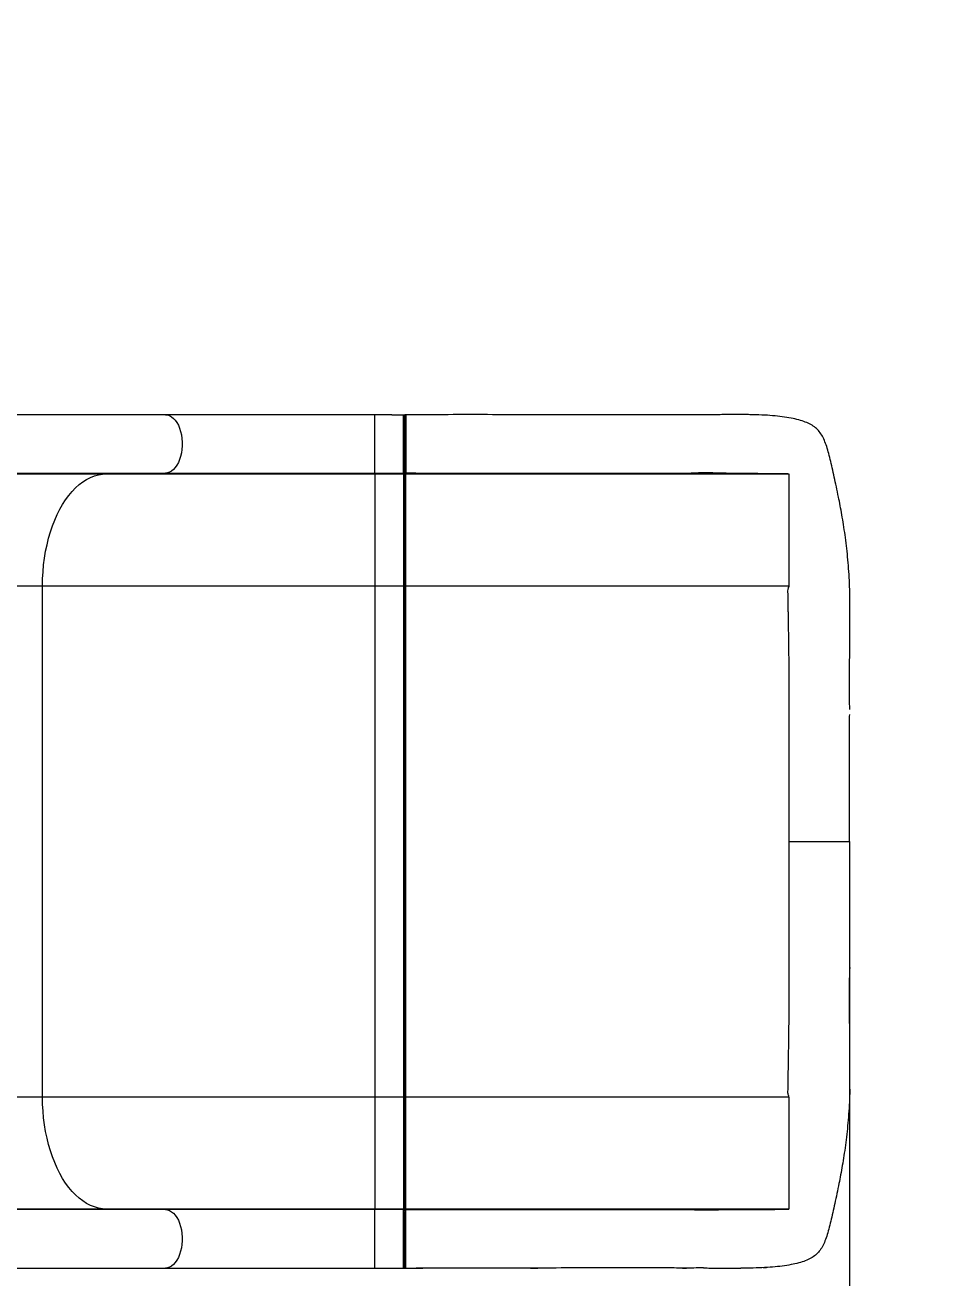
# Model space of a CAD drawing. Header units: millimetres. Extents: x -6280 to 5617, y -5845 to 6834.
# Drawn here: x 1844 to 2586, y 1416 to 2445 of the extents above; entities that cross this region are included whole.
import ezdxf

# ---------------------------------------------------------------- set-up
doc = ezdxf.new("R2010")
doc.units = ezdxf.units.MM
for name, color, linetype in [('DIKOM_ОБЪЕКТ', 7, 'Continuous'), ('DIKOM_РАЗМЕР_ЗОНА', 7, 'Continuous'), ('DIKOM_РАЗМЕР_ОБЪЕКТА', 7, 'Continuous')]:
    doc.layers.add(name, color=color, linetype=linetype)
doc.styles.add('style1', font='arial.ttf', dxfattribs={"width": 0.8})
doc.dimstyles.new('1-50', dxfattribs={"dimtxt": 300, "dimasz": 200, "dimexe": 100, "dimexo": 0, "dimgap": 100, "dimtad": 1, "dimtxsty": 'style1', "dimcen": 200, "dimclrd": 7, "dimclre": 7, "dimclrt": 7, "dimadec": 1, "dimazin": 2, "dimtfac": 1, "dimtmove": 0, "dimatfit": 2, "dimfxl": 0, "dimlwd": 25, "dimlwe": 18, "dimarcsym": 0})

# ---------------------------------------------------------------- blocks, each defined once
blk = doc.blocks.new('*D9')
at = {"layer": 'Defpoints', "color": 0, "transparency": 16777216}
for p in [(2521.2, 1712.8), (-4779.9, 1437.8), (2521.2, -5186.4)]:
    blk.add_point(p, dxfattribs=at)
at = {"layer": 'DIKOM_РАЗМЕР_ОБЪЕКТА', "color": 7, "lineweight": 18, "transparency": 16777216}
for p, q in [((2521.2, 1712.8), (2521.2, -5286.4)), ((-4779.9, 1437.8), (-4779.9, -5286.4))]:
    blk.add_line(p, q, dxfattribs=at)
at = {"layer": 'DIKOM_РАЗМЕР_ОБЪЕКТА', "color": 7, "lineweight": 25, "transparency": 16777216}
blk.add_line((-4579.9, -5186.4), (2321.2, -5186.4), dxfattribs=at)
at = {"layer": 'DIKOM_РАЗМЕР_ОБЪЕКТА', "color": 7, "transparency": 16777216}
for points in [[(-4579.9, -5153.1), (-4579.9, -5219.8), (-4779.9, -5186.4)], [(2321.2, -5153.1), (2321.2, -5219.8), (2521.2, -5186.4)]]:
    blk.add_solid(points, dxfattribs=at)
at = {"layer": 'DIKOM_РАЗМЕР_ОБЪЕКТА', "color": 7, "transparency": 16777216, "insert": (-601.8, -4933.2), "char_height": 300, "attachment_point": 5, "style": 'style1'}
blk.add_mtext('7300', dxfattribs=at)
blk = doc.blocks.new('*D10')
at = {"layer": 'Defpoints', "color": 0, "transparency": 16777216}
for p in [(-1402.6, 4834.7), (550.5, -2547.6), (4227.1, -2547.6)]:
    blk.add_point(p, dxfattribs=at)
at = {"layer": 'DIKOM_РАЗМЕР_ОБЪЕКТА', "color": 7, "lineweight": 18, "transparency": 16777216}
for p, q in [((-1402.6, 4834.7), (4327.1, 4834.7)), ((550.5, -2547.6), (4327.1, -2547.6))]:
    blk.add_line(p, q, dxfattribs=at)
at = {"layer": 'DIKOM_РАЗМЕР_ОБЪЕКТА', "color": 7, "lineweight": 25, "transparency": 16777216}
blk.add_line((4227.1, 4634.7), (4227.1, -2347.6), dxfattribs=at)
at = {"layer": 'DIKOM_РАЗМЕР_ОБЪЕКТА', "color": 7, "transparency": 16777216}
for points in [[(4193.8, 4634.7), (4260.5, 4634.7), (4227.1, 4834.7)], [(4193.8, -2347.6), (4260.5, -2347.6), (4227.1, -2547.6)]]:
    blk.add_solid(points, dxfattribs=at)
at = {"layer": 'DIKOM_РАЗМЕР_ОБЪЕКТА', "color": 7, "transparency": 16777216, "insert": (3974, 1876.9), "char_height": 300, "attachment_point": 5, "rotation": 90, "style": 'style1'}
blk.add_mtext('7400', dxfattribs=at)
blk = doc.blocks.new('*D11')
at = {"layer": 'Defpoints', "color": 0, "transparency": 16777216}
for p in [(-6279.9, 1522.5), (4521.2, 1522.5), (4521.2, -5744.5)]:
    blk.add_point(p, dxfattribs=at)
at = {"layer": 'DIKOM_РАЗМЕР_ЗОНА', "color": 7, "lineweight": 18, "transparency": 16777216}
for p, q in [((-6279.9, 1522.5), (-6279.9, -5844.5)), ((4521.2, 1522.5), (4521.2, -5844.5))]:
    blk.add_line(p, q, dxfattribs=at)
at = {"layer": 'DIKOM_РАЗМЕР_ЗОНА', "color": 7, "lineweight": 25, "transparency": 16777216}
blk.add_line((-6079.9, -5744.5), (4321.2, -5744.5), dxfattribs=at)
at = {"layer": 'DIKOM_РАЗМЕР_ЗОНА', "color": 7, "transparency": 16777216}
for points in [[(-6079.9, -5711.2), (-6079.9, -5777.9), (-6279.9, -5744.5)], [(4321.2, -5711.2), (4321.2, -5777.9), (4521.2, -5744.5)]]:
    blk.add_solid(points, dxfattribs=at)
at = {"layer": 'DIKOM_РАЗМЕР_ЗОНА', "color": 7, "transparency": 16777216, "insert": (-569.1, -5491.3), "char_height": 300, "attachment_point": 5, "style": 'style1'}
blk.add_mtext('10800', dxfattribs=at)
blk = doc.blocks.new('*D12')
at = {"layer": 'Defpoints', "color": 0, "transparency": 16777216}
for p in [(-755, 6833.7), (5517.3, 6833.7), (523.4, -4547.6)]:
    blk.add_point(p, dxfattribs=at)
at = {"layer": 'DIKOM_РАЗМЕР_ЗОНА', "color": 7, "lineweight": 18, "transparency": 16777216}
for p, q in [((-755, 6833.7), (5617.3, 6833.7)), ((523.4, -4547.6), (5617.3, -4547.6))]:
    blk.add_line(p, q, dxfattribs=at)
at = {"layer": 'DIKOM_РАЗМЕР_ЗОНА', "color": 7, "lineweight": 25, "transparency": 16777216}
blk.add_line((5517.3, -4347.6), (5517.3, 6633.7), dxfattribs=at)
at = {"layer": 'DIKOM_РАЗМЕР_ЗОНА', "color": 7, "transparency": 16777216}
for points in [[(5484, 6633.7), (5550.6, 6633.7), (5517.3, 6833.7)], [(5484, -4347.6), (5550.6, -4347.6), (5517.3, -4547.6)]]:
    blk.add_solid(points, dxfattribs=at)
at = {"layer": 'DIKOM_РАЗМЕР_ЗОНА', "color": 7, "transparency": 16777216, "insert": (5264.1, 1059.6), "char_height": 300, "attachment_point": 5, "rotation": 90, "style": 'style1'}
blk.add_mtext('11400', dxfattribs=at)

msp = doc.modelspace()

# ---------------------------------------------------------------- linework, layer by layer
at = {"layer": 'DIKOM_ОБЪЕКТ', "color": 7, "linetype": 'Continuous', "lineweight": 15}
for p, q in [((1959.302, 2125.224), (1804.002, 2125.224)), ((2131.375, 2077.224), (2131.375, 2125.224)), ((2145.375, 2125.224), (2131.375, 2125.224)), ((2145.375, 2125.224), (2154.95, 2125.224)), ((2147.274, 2125.224), (2147.374, 2125.235)), ((2147.374, 2125.235), (2156.807, 2125.243)), ((2155.091, 2124.432), (2154.95, 2125.108)), ((2156.101, 2124.95), (2155.263, 2124.111)), ((2156.709, 2125.232), (2155.807, 2125.232)), ((2156.807, 2125.243), (2156.814, 2125.057)), ((2170.58, 2125.238), (2156.807, 2125.233)), ((2171.375, 2125.251), (2170.58, 2125.25)), ((2386.022, 2125.206), (2383.965, 2125.182)), ((2387.26, 2125.22), (2386.022, 2125.206)), ((2451.507, 2124.841), (2450.542, 2124.907)), ((2452.102, 2124.801), (2451.507, 2124.841)), ((1778.281, 2076.72), (1910.808, 2076.72)), ((1804.002, 2077.224), (1959.302, 2077.224)), ((1910.808, 2076.72), (1959.302, 2077.224)), ((1910.808, 2076.72), (2131.375, 2076.72)), ((1959.302, 2077.224), (2131.375, 2077.224)), ((2131.375, 2077.224), (2131.375, 2076.72)), ((2131.375, 2077.224), (2154.95, 2077.224)), ((2131.375, 2076.72), (2154.95, 2076.72)), ((2131.375, 2076.72), (2131.375, 1984.722)), ((2154.95, 2077.316), (2155.118, 2077.802)), ((2154.95, 2077.224), (2154.95, 2076.72)), ((2154.95, 2076.72), (2154.95, 1984.722)), ((2155.262, 2078.531), (2155.262, 2078.114)), ((2156.082, 2077.517), (2155.421, 2078.178)), ((2155.45, 2077.22), (2155.45, 2077.724)), ((2155.45, 2077.646), (2156.082, 2077.013)), ((2155.45, 1984.722), (2155.45, 2077.22)), ((2156.082, 2077.517), (2156.082, 2077.013)), ((2156.082, 2077.013), (2156.082, 1984.722)), ((2156.788, 2077.512), (2156.789, 2077.4)), ((2156.789, 2077.224), (2210.485, 2077.224)), ((2156.789, 2076.72), (2156.789, 2077.224)), ((2156.789, 2076.72), (2471.293, 2076.72)), ((2156.789, 1984.722), (2156.789, 2076.72)), ((2210.485, 2077.224), (2367.655, 2077.224)), ((2367.655, 2077.224), (2381.949, 2077.224)), ((2381.949, 2077.224), (2387.293, 2077.224)), ((2470.769, 2076.779), (2471.231, 2076.743)), ((2471.231, 2076.743), (2471.289, 2076.724)), ((2471.289, 2076.724), (2471.293, 2076.72)), ((2471.293, 2075.396), (2471.293, 2075.377)), ((2471.293, 2061.057), (2471.293, 2056.282)), ((2471.293, 2035.657), (2471.293, 2029.253)), ((2471.293, 1991.886), (2471.293, 1984.722)), ((2521.188, 1986.078), (2521.087, 1988.407)), ((1703.053, 1984.722), (1858.353, 1984.722)), ((1858.353, 1564.725), (1858.353, 1984.722)), ((1858.353, 1984.722), (2131.375, 1984.722)), ((2131.375, 1984.722), (2154.95, 1984.722)), ((2131.375, 1984.722), (2131.375, 1564.725)), ((2154.95, 1984.722), (2154.95, 1564.725)), ((2154.95, 1984.722), (2155.45, 1984.722)), ((2155.45, 1564.725), (2155.45, 1984.722)), ((2155.45, 1984.722), (2156.082, 1984.722)), ((2156.789, 1984.722), (2156.082, 1984.722)), ((2156.082, 1984.722), (2156.082, 1564.725)), ((2156.789, 1984.722), (2471.293, 1984.722)), ((2156.789, 1564.725), (2156.789, 1984.722)), ((2471.293, 1984.722), (2471.293, 1984.233)), ((2471.293, 1984.233), (2471.293, 1983.623)), ((2521.288, 1983.749), (2521.188, 1986.078)), ((2471.293, 1919.434), (2471.293, 1774.724)), ((2471.293, 1774.724), (2471.293, 1630.014)), ((2521.292, 1774.161), (2521.267, 1752.888)), ((2521.293, 1774.724), (2521.292, 1774.161)), ((1858.353, 1564.725), (1703.053, 1564.725)), ((2131.375, 1564.725), (1858.353, 1564.725)), ((2131.375, 1564.725), (2131.375, 1472.727)), ((2154.95, 1564.725), (2131.375, 1564.725)), ((2154.95, 1564.725), (2154.95, 1472.727)), ((2154.95, 1564.725), (2155.45, 1564.725)), ((2155.45, 1472.227), (2155.45, 1564.725)), ((2156.082, 1564.725), (2155.45, 1564.725)), ((2156.082, 1564.725), (2156.082, 1472.434)), ((2156.789, 1564.725), (2156.082, 1564.725)), ((2471.293, 1564.725), (2156.789, 1564.725)), ((2156.789, 1472.727), (2156.789, 1564.725)), ((2471.293, 1565.214), (2471.293, 1565.824)), ((2471.293, 1564.725), (2471.293, 1565.214)), ((2471.293, 1564.725), (2471.293, 1557.562)), ((2471.293, 1520.195), (2471.293, 1513.79)), ((2471.293, 1493.165), (2471.293, 1488.391)), ((1910.808, 1472.727), (1778.281, 1472.727)), ((1959.302, 1472.224), (1804.002, 1472.224)), ((1959.302, 1472.224), (1910.808, 1472.727)), ((2131.375, 1472.727), (1910.808, 1472.727)), ((2131.375, 1472.224), (1959.302, 1472.224)), ((2131.375, 1472.727), (2131.375, 1472.224)), ((2154.95, 1472.727), (2131.375, 1472.727)), ((2131.375, 1424.224), (2131.375, 1472.224)), ((2154.95, 1472.224), (2131.375, 1472.224)), ((2154.95, 1472.727), (2154.95, 1472.224)), ((2155.101, 1471.456), (2154.95, 1472.132)), ((2156.082, 1472.434), (2155.114, 1471.466)), ((2156.082, 1471.931), (2155.166, 1471.014)), ((2155.45, 1471.724), (2155.45, 1472.227)), ((2156.082, 1472.434), (2156.082, 1471.931)), ((2156.788, 1471.936), (2156.789, 1472.048)), ((2471.293, 1472.727), (2156.789, 1472.727)), ((2156.789, 1472.224), (2156.789, 1472.727)), ((2156.789, 1472.224), (2210.485, 1472.224)), ((2210.485, 1472.224), (2367.655, 1472.224)), ((2367.655, 1472.224), (2381.949, 1472.224)), ((2381.949, 1472.224), (2387.293, 1472.224)), ((2470.769, 1472.668), (2471.231, 1472.704)), ((2471.231, 1472.704), (2471.289, 1472.724)), ((2471.289, 1472.724), (2471.293, 1472.727)), ((2471.293, 1474.07), (2471.293, 1474.051)), ((1804.002, 1424.224), (1959.302, 1424.224)), ((2131.375, 1424.224), (2145.375, 1424.224)), ((2145.375, 1424.224), (2154.95, 1424.224)), ((2147.374, 1424.213), (2147.309, 1424.224)), ((2147.374, 1424.213), (2156.807, 1424.205)), ((2155.226, 1425.373), (2156.101, 1424.497)), ((2155.807, 1424.215), (2156.679, 1424.215)), ((2156.108, 1424.68), (2156.101, 1424.497)), ((2156.807, 1424.215), (2170.58, 1424.21)), ((2383.903, 1424.265), (2386.108, 1424.24)), ((2386.108, 1424.24), (2387.26, 1424.227)), ((2450.542, 1424.541), (2451.255, 1424.582))]:
    msp.add_line(p, q, dxfattribs=at)
at = {"layer": 'DIKOM_ОБЪЕКТ', "color": 7, "linetype": 'Continuous', "lineweight": 15, "flags": 128}
for points in [[(1959.302, 2125.224), (1961.027, 2125.034), (1962.725, 2124.47), (1964.37, 2123.538), (1965.934, 2122.255), (1967.393, 2120.64), (1968.725, 2118.719), (1969.909, 2116.522), (1970.925, 2114.084), (1971.758, 2111.442), (1972.394, 2108.64), (1972.824, 2105.721), (1973.041, 2102.731), (1973.041, 2099.717), (1972.824, 2096.727), (1972.394, 2093.807), (1971.758, 2091.005), (1970.925, 2088.364), (1969.909, 2085.926), (1968.725, 2083.728), (1967.393, 2081.807), (1965.934, 2080.192), (1964.37, 2078.909), (1962.725, 2077.978), (1961.027, 2077.413), (1959.302, 2077.224)], [(1858.353, 1984.722), (1858.456, 1990.477), (1858.766, 1996.209), (1859.28, 2001.897), (1859.998, 2007.517), (1860.916, 2013.047), (1862.031, 2018.467), (1863.337, 2023.755), (1864.831, 2028.89), (1866.507, 2033.852), (1868.357, 2038.621), (1870.374, 2043.179), (1872.552, 2047.509), (1874.88, 2051.592), (1877.35, 2055.413), (1879.952, 2058.958), (1882.677, 2062.212), (1885.513, 2065.162), (1888.449, 2067.798), (1891.474, 2070.107), (1894.576, 2072.083), (1897.743, 2073.716), (1900.962, 2075.001), (1904.221, 2075.932), (1907.507, 2076.506), (1910.808, 2076.72)], [(1910.808, 1472.727), (1907.507, 1472.941), (1904.221, 1473.515), (1900.962, 1474.446), (1897.743, 1475.731), (1894.576, 1477.365), (1891.474, 1479.34), (1888.449, 1481.65), (1885.513, 1484.285), (1882.677, 1487.236), (1879.952, 1490.489), (1877.35, 1494.034), (1874.88, 1497.855), (1872.552, 1501.939), (1870.374, 1506.268), (1868.357, 1510.826), (1866.507, 1515.596), (1864.831, 1520.558), (1863.337, 1525.692), (1862.031, 1530.98), (1860.916, 1536.4), (1859.998, 1541.931), (1859.28, 1547.551), (1858.766, 1553.238), (1858.456, 1558.97), (1858.353, 1564.725)], [(1959.302, 1472.224), (1961.027, 1472.034), (1962.725, 1471.47), (1964.37, 1470.538), (1965.934, 1469.255), (1967.393, 1467.64), (1968.725, 1465.719), (1969.909, 1463.522), (1970.925, 1461.084), (1971.758, 1458.442), (1972.394, 1455.64), (1972.824, 1452.721), (1973.041, 1449.731), (1973.041, 1446.717), (1972.824, 1443.727), (1972.394, 1440.807), (1971.758, 1438.005), (1970.925, 1435.364), (1969.909, 1432.926), (1968.725, 1430.728), (1967.393, 1428.807), (1965.934, 1427.192), (1964.37, 1425.909), (1962.725, 1424.978), (1961.027, 1424.413), (1959.302, 1424.224)]]:
    msp.add_lwpolyline(points, dxfattribs=at)
at = {"layer": 'DIKOM_ОБЪЕКТ', "color": 7, "linetype": 'Continuous', "lineweight": 15}
for centre, radius, start, end in [((2154.951, 2077.219), 0.499, 269.878884, 0.124531), ((2156.789, 2077.72), 1, 225.000347, 270.001546), ((2154.951, 1472.228), 0.499, 359.871219, 90.125366), ((2156.789, 1471.727), 1, 89.998454, 134.999653)]:
    msp.add_arc(centre, radius, start, end, dxfattribs=at)
for points, knots in [([(2131.375, 2125.224), (2125.329, 2125.224), (2113.197, 2125.224), (2095.014, 2125.224), (2076.872, 2125.224), (2058.87, 2125.224), (2041.106, 2125.224), (2023.685, 2125.224), (2006.7, 2125.224), (1990.256, 2125.224), (1974.375, 2125.224), (1964.315, 2125.224), (1959.302, 2125.224)], [0, 0, 0, 0, 0.09897345, 0.1986083, 0.29875756, 0.399272, 0.50000016, 0.60072977, 0.70124529, 0.80139458, 0.90102786, 1, 1, 1, 1]), ([(2154.951, 2124.529), (2154.951, 2124.54), (2154.951, 2124.631), (2154.952, 2125.032), (2154.951, 2125.136), (2154.95, 2125.224)], [0, 0, 0, 0, 0.0215749, 0.18357458, 1, 1, 1, 1]), ([(2154.95, 2101.224), (2154.95, 2102.796), (2154.952, 2105.936), (2154.949, 2109.394), (2154.95, 2111.646), (2154.95, 2112.845), (2154.951, 2114.003), (2154.951, 2115.122), (2154.951, 2116.197), (2154.95, 2117.225), (2154.95, 2117.94), (2154.95, 2118.619), (2154.95, 2119.343), (2154.951, 2120.223), (2154.951, 2121.022), (2154.951, 2121.693), (2154.951, 2122.316), (2154.951, 2122.888), (2154.95, 2123.263), (2154.95, 2123.576), (2154.95, 2123.894), (2154.951, 2124.249), (2154.951, 2124.449), (2154.951, 2124.529)], [0, 0, 0, 0, 0.14761969, 0.2948575, 0.33739367, 0.37954652, 0.42169927, 0.4638525, 0.50600539, 0.54815865, 0.59031098, 0.59847977, 0.63890736, 0.69043357, 0.72892982, 0.76688312, 0.80632229, 0.84576096, 0.88519972, 0.89283188, 0.92354801, 0.96968883, 1, 1, 1, 1]), ([(2155.118, 2077.802), (2155.14, 2077.858), (2155.23, 2078.091), (2155.359, 2079.032), (2155.433, 2080.355), (2155.45, 2081.811), (2155.448, 2083.315), (2155.447, 2085.027), (2155.449, 2087.156), (2155.449, 2089.799), (2155.447, 2092.997), (2155.45, 2096.36), (2155.447, 2099.834), (2155.448, 2103.338), (2155.45, 2106.799), (2155.446, 2110.097), (2155.449, 2112.826), (2155.449, 2115.042), (2155.448, 2117.029), (2155.436, 2119.043), (2155.392, 2121.063), (2155.29, 2122.851), (2155.175, 2124.067), (2155.106, 2124.369), (2155.091, 2124.432)], [0, 0, 0, 0, 0.01635278, 0.06786656, 0.11217233, 0.14969036, 0.18995598, 0.22807748, 0.26593774, 0.32122752, 0.37599872, 0.43073132, 0.48521793, 0.54017424, 0.59491801, 0.64952935, 0.702553, 0.73748092, 0.77372705, 0.82192671, 0.86772225, 0.92145112, 0.98334545, 1, 1, 1, 1]), ([(2155.262, 2124.333), (2155.263, 2124.271), (2155.264, 2124.166), (2155.263, 2123.324), (2155.263, 2122.977)], [0, 0, 0, 0, 0.58847245, 1, 1, 1, 1]), ([(2156.101, 2124.95), (2156.107, 2124.867), (2156.119, 2124.702), (2156.125, 2123.308), (2156.123, 2121.117), (2156.115, 2118.154), (2156.101, 2114.534), (2156.085, 2110.407), (2156.07, 2105.919), (2156.058, 2101.255), (2156.051, 2096.596), (2156.05, 2092.118), (2156.054, 2087.994), (2156.061, 2084.37), (2156.069, 2081.398), (2156.078, 2079.195), (2156.081, 2077.783), (2156.082, 2077.605), (2156.082, 2077.517)], [0, 0, 0, 0, 0.06228632, 0.12493531, 0.18713314, 0.24975959, 0.31218253, 0.37465284, 0.43731408, 0.50009228, 0.56250737, 0.62501962, 0.68759361, 0.74991693, 0.81258165, 0.87489328, 0.93751677, 1, 1, 1, 1]), ([(2156.807, 2125.243), (2156.738, 2125.239), (2156.633, 2125.233), (2156.498, 2125.195), (2156.401, 2125.158), (2156.308, 2125.111), (2156.205, 2125.045), (2156.14, 2124.986), (2156.101, 2124.95)], [0, 0, 0, 0, 0.2667513, 0.39966634, 0.53245562, 0.66525396, 0.79808527, 1, 1, 1, 1]), ([(2156.819, 2125.169), (2156.754, 2125.166), (2156.622, 2125.159), (2156.432, 2125.1), (2156.255, 2125.01), (2156.157, 2124.923), (2156.108, 2124.88)], [0, 0, 0, 0, 0.24747232, 0.49991922, 0.75242602, 1, 1, 1, 1]), ([(2156.814, 2125.057), (2156.817, 2124.999), (2156.826, 2124.841), (2156.83, 2123.564), (2156.829, 2121.365), (2156.822, 2118.359), (2156.808, 2114.694), (2156.793, 2110.516), (2156.779, 2105.973), (2156.767, 2101.252), (2156.76, 2096.537), (2156.759, 2092.006), (2156.762, 2087.831), (2156.77, 2084.165), (2156.777, 2081.148), (2156.785, 2078.95), (2156.787, 2077.719), (2156.788, 2077.556), (2156.788, 2077.512)], [0, 0, 0, 0, 0.03869102, 0.10571872, 0.17225567, 0.23925021, 0.30601849, 0.37282909, 0.43983467, 0.50695993, 0.57369341, 0.64053055, 0.7074372, 0.77408193, 0.84109822, 0.90773938, 0.97472606, 1, 1, 1, 1]), ([(2400.043, 2125.131), (2399.085, 2125.129), (2395.514, 2125.124), (2389.177, 2125.224), (2381.083, 2125.176), (2373.002, 2125.126), (2346.125, 2125.003), (2300.428, 2125.093), (2235.906, 2125.302), (2192.885, 2125.268), (2171.375, 2125.251)], [0, 0, 0, 0, 0.01290256, 0.0481095, 0.08364513, 0.11887346, 0.15410217, 0.4359848, 0.71799339, 1, 1, 1, 1]), ([(2265.017, 2125.19), (2264.21, 2125.196), (2262.246, 2125.21), (2260.287, 2125.219), (2259.134, 2125.224)], [0, 0, 0, 0, 0.4111544, 1, 1, 1, 1]), ([(2440.33, 2125.209), (2439.996, 2125.225), (2438.981, 2125.274), (2436.829, 2125.333), (2433.824, 2125.361), (2430.27, 2125.365), (2426.313, 2125.35), (2421.668, 2125.318), (2416.395, 2125.274), (2410.521, 2125.221), (2405.092, 2125.175), (2401.594, 2125.128), (2400.084, 2125.122), (2400.043, 2125.122)], [0, 0, 0, 0, 0.03999426, 0.12168345, 0.21014337, 0.30568, 0.40701069, 0.50796005, 0.64084579, 0.77187158, 0.90119311, 0.99727439, 1, 1, 1, 1]), ([(2521.338, 1978.242), (2521.336, 1978.551), (2521.315, 1982.15), (2521.133, 1989.023), (2520.501, 1998.832), (2519.686, 2008.408), (2518.684, 2017.649), (2517.537, 2026.516), (2516.277, 2034.973), (2514.939, 2042.986), (2513.557, 2050.544), (2512.032, 2058.301), (2510.382, 2066.182), (2508.651, 2074.125), (2507.006, 2081.594), (2505.406, 2088.548), (2503.768, 2094.876), (2502.013, 2100.522), (2500.054, 2105.42), (2497.758, 2109.617), (2494.964, 2113.134), (2491.544, 2116.018), (2487.4, 2118.311), (2482.39, 2120.193), (2476.52, 2121.776), (2469.807, 2123.072), (2462.246, 2124.083), (2453.777, 2124.78), (2446.443, 2125.122), (2441.7, 2125.174), (2440.33, 2125.189)], [0, 0, 0, 0, 0.00307209, 0.03587122, 0.06852114, 0.10096897, 0.1330491, 0.16517156, 0.1975639, 0.22972465, 0.26171882, 0.29371611, 0.33388776, 0.37414613, 0.41442132, 0.4546414, 0.49472092, 0.53483827, 0.57520099, 0.61599976, 0.65702943, 0.69805225, 0.73922305, 0.78037478, 0.82136786, 0.86222667, 0.90264815, 0.94294552, 0.98352356, 1, 1, 1, 1]), ([(2154.95, 2077.224), (2154.95, 2077.313), (2154.95, 2077.491), (2154.949, 2078.551), (2154.95, 2079.434), (2154.95, 2079.847), (2154.95, 2080.293), (2154.951, 2080.772), (2154.951, 2081.16), (2154.951, 2081.571), (2154.951, 2082.101), (2154.95, 2082.847), (2154.95, 2083.611), (2154.95, 2084.286), (2154.95, 2084.942), (2154.95, 2085.648), (2154.95, 2086.379), (2154.951, 2087.132), (2154.951, 2087.724), (2154.951, 2088.335), (2154.951, 2089.105), (2154.95, 2090.152), (2154.95, 2091.186), (2154.95, 2092.078), (2154.95, 2092.924), (2154.95, 2093.815), (2154.95, 2094.718), (2154.951, 2095.63), (2154.951, 2096.332), (2154.951, 2096.991), (2154.951, 2097.761), (2154.951, 2098.9), (2154.95, 2100.108), (2154.95, 2100.894), (2154.95, 2101.224)], [0, 0, 0, 0, 0.12518711, 0.2503742, 0.27542837, 0.30048282, 0.32553707, 0.35059097, 0.37564535, 0.38278967, 0.40883993, 0.44800302, 0.47800679, 0.50023311, 0.52529493, 0.55035647, 0.57541852, 0.60047988, 0.62554129, 0.63272882, 0.65872745, 0.69777205, 0.72785212, 0.7501753, 0.77518856, 0.80020084, 0.82521363, 0.85022673, 0.87523953, 0.8824328, 0.90364902, 0.93737589, 0.97377378, 1, 1, 1, 1]), ([(2154.95, 2077.224), (2155.008, 2077.23), (2155.123, 2077.241), (2155.273, 2077.331), (2155.381, 2077.455), (2155.443, 2077.602), (2155.456, 2077.754), (2155.425, 2077.897), (2155.36, 2078.022), (2155.294, 2078.084), (2155.262, 2078.114)], [0, 0, 0, 0, 0.1425238, 0.27998164, 0.4124786, 0.53999857, 0.66251932, 0.78003968, 0.89251321, 1, 1, 1, 1]), ([(2156.082, 2077.517), (2156.143, 2077.46), (2156.218, 2077.39), (2156.311, 2077.349), (2156.329, 2077.341)], [0, 0, 0, 0, 0.80378869, 1, 1, 1, 1]), ([(2156.329, 2077.341), (2156.375, 2077.317), (2156.518, 2077.244), (2156.679, 2077.232), (2156.789, 2077.224)], [0, 0, 0, 0, 0.31907159, 1, 1, 1, 1]), ([(2156.333, 2077.35), (2156.389, 2077.32), (2156.535, 2077.242), (2156.695, 2077.28), (2156.793, 2077.303)], [0, 0, 0, 0, 0.38347741, 1, 1, 1, 1]), ([(2156.788, 2077.431), (2167.641, 2077.355), (2185.54, 2077.229), (2203.438, 2077.236), (2210.485, 2077.239)], [0, 0, 0, 0, 0.60633685, 1, 1, 1, 1]), ([(2387.293, 2077.224), (2390.405, 2077.223), (2396.69, 2077.222), (2406.067, 2077.212), (2415.343, 2077.196), (2424.233, 2077.173), (2430.041, 2077.156), (2432.673, 2077.144), (2432.682, 2077.144)], [0, 0, 0, 0, 0.19468079, 0.39318731, 0.59432617, 0.79680952, 0.99928825, 1, 1, 1, 1]), ([(2387.317, 2077.24), (2387.8, 2077.24), (2389.312, 2077.243), (2392.267, 2077.42), (2395.413, 2077.593), (2398.08, 2077.702), (2400.479, 2077.741), (2403.447, 2077.727), (2407.086, 2077.67), (2411.34, 2077.573), (2416.123, 2077.449), (2421.332, 2077.316), (2426.758, 2077.2), (2430.634, 2077.152), (2432.491, 2077.145), (2432.682, 2077.145)], [0, 0, 0, 0, 0.03645407, 0.11387857, 0.18900069, 0.22643517, 0.27056523, 0.32935947, 0.40303586, 0.49148061, 0.5943396, 0.71109318, 0.84108894, 0.98363958, 1, 1, 1, 1]), ([(2432.682, 2077.144), (2435.318, 2077.134), (2440.564, 2077.112), (2447.583, 2077.074), (2451.606, 2077.045), (2453.597, 2077.031)], [0, 0, 0, 0, 0.33763341, 0.67203405, 1, 1, 1, 1]), ([(2453.597, 2077.031), (2455.04, 2077.019), (2457.925, 2076.996), (2461.626, 2076.958), (2463.638, 2076.932), (2464.644, 2076.919)], [0, 0, 0, 0, 0.33327868, 0.66671864, 1, 1, 1, 1]), ([(2464.644, 2076.919), (2465.623, 2076.904), (2467.582, 2076.874), (2469.636, 2076.827), (2470.392, 2076.795), (2470.769, 2076.779)], [0, 0, 0, 0, 0.33325493, 0.66671649, 1, 1, 1, 1]), ([(2471.293, 2075.377), (2471.292, 2075.23), (2471.29, 2074.82), (2471.292, 2074.283), (2471.293, 2073.938)], [0, 0, 0, 0, 0.35924485, 1, 1, 1, 1]), ([(2471.293, 2076.72), (2471.293, 2076.654), (2471.293, 2076.52), (2471.293, 2075.771), (2471.293, 2075.396)], [0, 0, 0, 0, 0.50000018, 1, 1, 1, 1]), ([(2471.293, 2073.938), (2471.294, 2073.38), (2471.295, 2072.386), (2471.295, 2070.272), (2471.294, 2067.812), (2471.293, 2064.66), (2471.293, 2062.303), (2471.293, 2061.057)], [0, 0, 0, 0, 0.20002371, 0.35627732, 0.58825464, 0.78231164, 1, 1, 1, 1]), ([(2471.293, 2056.282), (2471.293, 2054.253), (2471.293, 2050.195), (2471.293, 2043.273), (2471.293, 2038.196), (2471.293, 2035.657)], [0, 0, 0, 0, 0.33333302, 0.66666682, 1, 1, 1, 1]), ([(2471.293, 2029.253), (2471.293, 2026.73), (2471.293, 2021.685), (2471.293, 2013.711), (2471.293, 2008.215), (2471.293, 2005.466)], [0, 0, 0, 0, 0.33333405, 0.66666692, 1, 1, 1, 1]), ([(2471.293, 2005.466), (2471.293, 2003.222), (2471.293, 1998.735), (2471.293, 1994.169), (2471.293, 1991.886)], [0, 0, 0, 0, 0.50000026, 1, 1, 1, 1]), ([(2471.293, 1983.623), (2471.207, 1983.612), (2471.078, 1983.595), (2470.936, 1983.493), (2470.789, 1983.283), (2470.392, 1982.346), (2470.321, 1980.527), (2470.398, 1978.108), (2470.45, 1975.679), (2470.488, 1973.576), (2470.514, 1971.988), (2470.536, 1970.563), (2470.561, 1968.965), (2470.588, 1967.17), (2470.623, 1964.867), (2470.667, 1962.083), (2470.721, 1958.649), (2470.776, 1955.185), (2470.897, 1947.718), (2471.079, 1935.798), (2471.22, 1925.042), (2471.293, 1919.434)], [0, 0, 0, 0, 0.00394971, 0.00592434, 0.00789958, 0.0157828, 0.05282238, 0.09059178, 0.12891547, 0.16559392, 0.18839865, 0.2027566, 0.23184125, 0.26270628, 0.28618028, 0.3389194, 0.39213094, 0.44581505, 0.49997158, 0.73928525, 1, 1, 1, 1]), ([(2521.304, 1882.997), (2521.308, 1883.581), (2521.317, 1884.931), (2521.29, 1887.628), (2521.233, 1891.207), (2521.173, 1895.618), (2521.135, 1900.946), (2521.146, 1907.132), (2521.203, 1913.705), (2521.253, 1919.824), (2521.302, 1925.109), (2521.351, 1929.813), (2521.4, 1933.765), (2521.446, 1936.633), (2521.491, 1938.52), (2521.507, 1940.397), (2521.521, 1943.048), (2521.527, 1946.589), (2521.523, 1951.041), (2521.506, 1956.356), (2521.476, 1961.974), (2521.443, 1966.79), (2521.416, 1970.417), (2521.395, 1972.949), (2521.377, 1975.104), (2521.361, 1976.824), (2521.346, 1977.792), (2521.339, 1978.242)], [0, 0, 0, 0, 0.02250651, 0.0520582, 0.09455747, 0.14119729, 0.19253134, 0.26084914, 0.33221415, 0.39524387, 0.44958486, 0.49533027, 0.5404829, 0.57242325, 0.58472778, 0.60359129, 0.63112885, 0.66760803, 0.71339475, 0.76904662, 0.83196339, 0.88698465, 0.91793072, 0.94402901, 0.96553439, 0.9839558, 1, 1, 1, 1]), ([(2521.293, 1774.724), (2521.27, 1790.947), (2521.225, 1823.39), (2521.224, 1858.128), (2521.289, 1876.642), (2521.297, 1878.935)], [0, 0, 0, 0, 0.46701796, 0.93397336, 1, 1, 1, 1]), ([(2471.293, 1774.724), (2473.748, 1774.724), (2478.664, 1774.724), (2485.883, 1774.724), (2492.795, 1774.724), (2499.243, 1774.724), (2505.084, 1774.724), (2510.09, 1774.724), (2514.201, 1774.724), (2517.4, 1774.724), (2519.683, 1774.724), (2521.094, 1774.724), (2521.226, 1774.724), (2521.293, 1774.724)], [0, 0, 0, 0, 0.09308518, 0.18633453, 0.27971558, 0.37318758, 0.46671132, 0.56024577, 0.64842088, 0.73653964, 0.82456957, 0.91247623, 1, 1, 1, 1]), ([(2520.962, 1774.724), (2521.115, 1775.186), (2521.299, 1775.743), (2521.291, 1776.352), (2521.289, 1776.454)], [0, 0, 0, 0, 0.83151632, 1, 1, 1, 1]), ([(2521.267, 1752.888), (2521.256, 1743.944), (2521.222, 1718.779), (2521.223, 1691.295), (2521.289, 1672.756), (2521.298, 1670.437)], [0, 0, 0, 0, 0.32544459, 0.91564151, 1, 1, 1, 1]), ([(2521.339, 1571.205), (2521.346, 1571.655), (2521.361, 1572.623), (2521.379, 1574.516), (2521.4, 1577.121), (2521.427, 1580.424), (2521.458, 1584.726), (2521.49, 1589.844), (2521.516, 1595.524), (2521.527, 1600.828), (2521.525, 1605.306), (2521.51, 1608.532), (2521.494, 1610.705), (2521.462, 1612.147), (2521.435, 1613.563), (2521.408, 1615.271), (2521.38, 1617.328), (2521.347, 1620.029), (2521.311, 1623.454), (2521.271, 1627.682), (2521.228, 1632.498), (2521.186, 1637.859), (2521.141, 1643.447), (2521.138, 1648.883), (2521.173, 1653.83), (2521.233, 1658.241), (2521.29, 1661.82), (2521.317, 1664.517), (2521.308, 1665.867), (2521.304, 1666.451)], [0, 0, 0, 0, 0.01604377, 0.03446454, 0.06151112, 0.09566955, 0.1369942, 0.19436277, 0.25388954, 0.31251364, 0.3585229, 0.39257525, 0.41323012, 0.42621237, 0.44064409, 0.45849687, 0.47983269, 0.50467866, 0.54220371, 0.58569061, 0.63518111, 0.69076201, 0.75106523, 0.80747535, 0.8588076, 0.90544586, 0.94794356, 0.97749428, 1, 1, 1, 1]), ([(2471.293, 1630.014), (2471.146, 1619.258), (2470.926, 1603.124), (2470.645, 1586.047), (2470.545, 1579.458), (2470.525, 1578.163), (2470.498, 1576.417), (2470.445, 1573.594), (2470.379, 1570.194), (2470.303, 1567.827), (2470.576, 1566.673), (2470.789, 1566.164), (2470.936, 1565.954), (2471.078, 1565.853), (2471.207, 1565.836), (2471.293, 1565.824)], [0, 0, 0, 0, 0.49994495, 0.74991761, 0.79378605, 0.8062539, 0.81012117, 0.87490382, 0.93739773, 0.9685933, 0.98422002, 0.99210192, 0.99407665, 0.99605095, 1, 1, 1, 1]), ([(2521.338, 1571.205), (2521.336, 1570.897), (2521.315, 1567.298), (2521.133, 1560.425), (2520.501, 1550.615), (2519.686, 1541.039), (2518.684, 1531.798), (2517.537, 1522.931), (2516.277, 1514.474), (2514.939, 1506.462), (2513.557, 1498.904), (2512.032, 1491.146), (2510.382, 1483.265), (2508.651, 1475.322), (2507.006, 1467.853), (2505.406, 1460.899), (2503.768, 1454.572), (2502.013, 1448.926), (2500.054, 1444.027), (2497.758, 1439.831), (2494.964, 1436.314), (2491.544, 1433.429), (2487.4, 1431.136), (2482.39, 1429.254), (2476.52, 1427.672), (2469.809, 1426.375), (2462.236, 1425.368), (2453.812, 1424.658), (2444.499, 1424.278), (2437.111, 1424.165), (2432.663, 1424.178), (2431.793, 1424.181)], [0, 0, 0, 0, 0.0029714, 0.03469555, 0.06627529, 0.09765965, 0.12868832, 0.15975793, 0.1910885, 0.22219522, 0.25314075, 0.28408929, 0.32294427, 0.36188313, 0.40083826, 0.43974008, 0.47850595, 0.51730837, 0.55634816, 0.59580974, 0.63549462, 0.67517288, 0.71499426, 0.75479719, 0.79444668, 0.8339663, 0.87306292, 0.9120395, 0.95128756, 0.99047053, 1, 1, 1, 1]), ([(2471.293, 1557.562), (2471.293, 1555.279), (2471.293, 1550.713), (2471.293, 1546.225), (2471.293, 1543.981)], [0, 0, 0, 0, 0.50000027, 1, 1, 1, 1]), ([(2471.293, 1543.981), (2471.293, 1541.233), (2471.293, 1535.737), (2471.293, 1527.762), (2471.293, 1522.717), (2471.293, 1520.195)], [0, 0, 0, 0, 0.33333343, 0.66666665, 1, 1, 1, 1]), ([(2471.293, 1513.79), (2471.293, 1511.252), (2471.293, 1506.174), (2471.293, 1499.252), (2471.293, 1495.194), (2471.293, 1493.165)], [0, 0, 0, 0, 0.33333318, 0.66666698, 1, 1, 1, 1]), ([(2471.293, 1488.391), (2471.293, 1487.478), (2471.293, 1485.724), (2471.293, 1483.461), (2471.294, 1481.419), (2471.295, 1479.622), (2471.295, 1478.035), (2471.295, 1476.654), (2471.294, 1475.9), (2471.293, 1475.509)], [0, 0, 0, 0, 0.15790541, 0.30375096, 0.43753692, 0.58782449, 0.72413048, 0.85712699, 1, 1, 1, 1]), ([(2154.95, 1471.541), (2154.95, 1471.548), (2154.95, 1471.6), (2154.95, 1471.656), (2154.95, 1471.715), (2154.95, 1471.739), (2154.95, 1471.751), (2154.95, 1471.755), (2154.95, 1471.759), (2154.95, 1471.759), (2154.95, 1471.759), (2154.95, 1471.759), (2154.95, 1471.76), (2154.95, 1471.762), (2154.95, 1471.772), (2154.95, 1471.809), (2154.95, 1471.87), (2154.95, 1471.951), (2154.95, 1472.033), (2154.95, 1472.176), (2154.95, 1472.203), (2154.95, 1472.224)], [0, 0, 0, 0, 0.01425039, 0.1038343, 0.14325104, 0.16059398, 0.16822585, 0.17158422, 0.17422388, 0.17422648, 0.17425812, 0.1743428, 0.17466364, 0.17591028, 0.18081113, 0.20025606, 0.27771974, 0.35793521, 0.4610069, 0.58693635, 1, 1, 1, 1]), ([(2154.95, 1472.224), (2155.001, 1472.219), (2155.104, 1472.21), (2155.243, 1472.138), (2155.356, 1472.029), (2155.426, 1471.892), (2155.456, 1471.784), (2155.448, 1471.729), (2155.448, 1471.724)], [0, 0, 0, 0, 0.19633047, 0.39266746, 0.58900388, 0.78529907, 0.98164529, 1, 1, 1, 1]), ([(2156.082, 1471.931), (2156.082, 1471.842), (2156.081, 1471.665), (2156.078, 1470.254), (2156.069, 1468.052), (2156.061, 1465.082), (2156.054, 1461.46), (2156.05, 1457.338), (2156.051, 1452.862), (2156.058, 1448.204), (2156.07, 1443.548), (2156.085, 1439.062), (2156.101, 1434.938), (2156.115, 1431.314), (2156.124, 1428.34), (2156.125, 1426.164), (2156.12, 1424.896), (2156.111, 1424.739), (2156.108, 1424.68)], [0, 0, 0, 0, 0.06412073, 0.12838532, 0.19233021, 0.25663725, 0.32059354, 0.384808, 0.44895705, 0.51300921, 0.57745855, 0.64147662, 0.70577692, 0.76971667, 0.83401214, 0.89809063, 0.96221833, 1, 1, 1, 1]), ([(2156.329, 1472.107), (2156.311, 1472.099), (2156.218, 1472.058), (2156.143, 1471.987), (2156.082, 1471.931)], [0, 0, 0, 0, 0.19621131, 1, 1, 1, 1]), ([(2156.789, 1472.224), (2156.679, 1472.216), (2156.518, 1472.204), (2156.375, 1472.13), (2156.329, 1472.107)], [0, 0, 0, 0, 0.68092841, 1, 1, 1, 1]), ([(2156.793, 1472.145), (2156.695, 1472.168), (2156.535, 1472.205), (2156.389, 1472.128), (2156.333, 1472.098)], [0, 0, 0, 0, 0.61652152, 1, 1, 1, 1]), ([(2156.807, 1424.205), (2156.813, 1424.289), (2156.825, 1424.458), (2156.83, 1425.878), (2156.829, 1428.101), (2156.822, 1431.108), (2156.808, 1434.778), (2156.793, 1438.953), (2156.779, 1443.494), (2156.767, 1448.207), (2156.76, 1452.921), (2156.759, 1457.45), (2156.762, 1461.622), (2156.77, 1465.287), (2156.777, 1468.302), (2156.785, 1470.499), (2156.787, 1471.729), (2156.788, 1471.891), (2156.788, 1471.936)], [0, 0, 0, 0, 0.06520183, 0.13022238, 0.19518345, 0.2603646, 0.32517633, 0.39034591, 0.45522, 0.52052653, 0.58542626, 0.65042489, 0.71549302, 0.78030537, 0.8454794, 0.91028887, 0.97543392, 1, 1, 1, 1]), ([(2210.485, 1472.208), (2203.438, 1472.211), (2185.54, 1472.218), (2167.641, 1472.093), (2156.788, 1472.016)], [0, 0, 0, 0, 0.39366315, 1, 1, 1, 1]), ([(2432.682, 1472.303), (2432.491, 1472.302), (2430.634, 1472.295), (2426.758, 1472.247), (2421.332, 1472.131), (2416.123, 1471.998), (2411.34, 1471.874), (2407.086, 1471.777), (2403.447, 1471.72), (2400.479, 1471.706), (2398.08, 1471.745), (2395.413, 1471.855), (2392.266, 1472.027), (2389.298, 1472.205), (2387.776, 1472.207), (2387.28, 1472.208)], [0, 0, 0, 0, 0.01634582, 0.15876924, 0.28864897, 0.40529835, 0.50806554, 0.59643135, 0.67004199, 0.72878376, 0.77287442, 0.8102755, 0.8853306, 0.96268598, 1, 1, 1, 1]), ([(2387.293, 1472.224), (2390.405, 1472.224), (2396.69, 1472.226), (2406.067, 1472.235), (2415.343, 1472.251), (2424.233, 1472.274), (2430.041, 1472.292), (2432.673, 1472.303), (2432.682, 1472.303)], [0, 0, 0, 0, 0.19468079, 0.39318731, 0.59432617, 0.79680952, 0.99928825, 1, 1, 1, 1]), ([(2432.682, 1472.303), (2435.318, 1472.314), (2440.564, 1472.335), (2447.583, 1472.374), (2451.606, 1472.402), (2453.597, 1472.417)], [0, 0, 0, 0, 0.33763341, 0.67203405, 1, 1, 1, 1]), ([(2453.597, 1472.417), (2455.04, 1472.428), (2457.925, 1472.452), (2461.626, 1472.489), (2463.638, 1472.516), (2464.644, 1472.529)], [0, 0, 0, 0, 0.33329194, 0.66673281, 1, 1, 1, 1]), ([(2464.644, 1472.529), (2465.623, 1472.544), (2467.582, 1472.574), (2469.636, 1472.62), (2470.392, 1472.652), (2470.769, 1472.668)], [0, 0, 0, 0, 0.33326373, 0.66672604, 1, 1, 1, 1]), ([(2471.293, 1475.509), (2471.292, 1475.165), (2471.29, 1474.627), (2471.292, 1474.218), (2471.293, 1474.07)], [0, 0, 0, 0, 0.64075515, 1, 1, 1, 1]), ([(2471.293, 1474.051), (2471.293, 1473.677), (2471.293, 1472.928), (2471.293, 1472.794), (2471.293, 1472.727)], [0, 0, 0, 0, 0.49999969, 1, 1, 1, 1]), ([(2154.951, 1424.388), (2154.951, 1424.404), (2154.951, 1424.47), (2154.951, 1424.804), (2154.95, 1425.366), (2154.95, 1426.22), (2154.951, 1427.42), (2154.951, 1429.056), (2154.95, 1430.736), (2154.95, 1432.274), (2154.951, 1433.542), (2154.951, 1435.107), (2154.95, 1436.982), (2154.949, 1438.819), (2154.95, 1440.364), (2154.951, 1441.568), (2154.951, 1442.875), (2154.951, 1444.199), (2154.951, 1445.535), (2154.95, 1446.881), (2154.95, 1447.876), (2154.95, 1448.853), (2154.95, 1449.947), (2154.951, 1451.333), (2154.951, 1452.663), (2154.951, 1453.839), (2154.951, 1455.027), (2154.951, 1456.228), (2154.95, 1457.1), (2154.95, 1457.969), (2154.95, 1458.962), (2154.951, 1460.191), (2154.951, 1461.341), (2154.951, 1462.333), (2154.951, 1463.312), (2154.951, 1464.274), (2154.95, 1464.953), (2154.95, 1465.799), (2154.95, 1466.748), (2154.952, 1467.876), (2154.951, 1468.837), (2154.951, 1469.669), (2154.949, 1470.526), (2154.95, 1471.144), (2154.95, 1471.451), (2154.95, 1471.541)], [0, 0, 0, 0, 0.01008147, 0.04100651, 0.07451742, 0.10692703, 0.1485051, 0.19415935, 0.23886026, 0.26309337, 0.2891578, 0.31242142, 0.34919625, 0.38663143, 0.40287374, 0.42298967, 0.44310542, 0.46322115, 0.48333707, 0.503453, 0.52356878, 0.52785829, 0.54716091, 0.57251247, 0.59008766, 0.60743616, 0.62625069, 0.64506517, 0.66387976, 0.66798473, 0.68724408, 0.71273829, 0.73033267, 0.74770897, 0.76656124, 0.78541321, 0.80426512, 0.80836458, 0.83921421, 0.86767968, 0.89182254, 0.91820564, 0.94458893, 0.98382817, 1, 1, 1, 1]), ([(2154.95, 1424.34), (2155.03, 1424.532), (2155.181, 1424.894), (2155.359, 1426.149), (2155.433, 1427.549), (2155.45, 1429.048), (2155.447, 1430.593), (2155.447, 1432.337), (2155.45, 1434.498), (2155.448, 1437.168), (2155.447, 1440.394), (2155.45, 1443.78), (2155.447, 1447.27), (2155.449, 1450.77), (2155.449, 1454.211), (2155.446, 1457.486), (2155.449, 1460.19), (2155.449, 1462.381), (2155.447, 1464.335), (2155.436, 1466.304), (2155.392, 1468.272), (2155.291, 1469.992), (2155.177, 1471.14), (2155.112, 1471.41), (2155.101, 1471.456)], [0, 0, 0, 0, 0.05741755, 0.10791149, 0.1509651, 0.18729282, 0.22625794, 0.26288549, 0.29917828, 0.35255104, 0.4050428, 0.45794183, 0.51063458, 0.56343754, 0.61581891, 0.66839206, 0.71951381, 0.75298087, 0.7879481, 0.83415664, 0.87763215, 0.92903913, 0.9878469, 1, 1, 1, 1]), ([(1959.302, 1424.224), (1964.315, 1424.224), (1974.375, 1424.224), (1990.256, 1424.224), (2006.7, 1424.224), (2023.685, 1424.224), (2041.106, 1424.224), (2058.87, 1424.224), (2076.873, 1424.224), (2095.014, 1424.224), (2113.197, 1424.224), (2125.329, 1424.224), (2131.375, 1424.224)], [0, 0, 0, 0, 0.09897298, 0.19860835, 0.29875754, 0.39927168, 0.49999984, 0.60072938, 0.7012451, 0.80139433, 0.90102785, 1, 1, 1, 1]), ([(2154.95, 1424.224), (2154.95, 1424.225), (2154.95, 1424.23), (2154.95, 1424.322), (2154.951, 1424.388)], [0, 0, 0, 0, 0.28221026, 1, 1, 1, 1]), ([(2156.101, 1424.497), (2156.127, 1424.474), (2156.177, 1424.426), (2156.262, 1424.365), (2156.352, 1424.313), (2156.447, 1424.27), (2156.546, 1424.238), (2156.666, 1424.211), (2156.754, 1424.207), (2156.807, 1424.205)], [0, 0, 0, 0, 0.13279851, 0.26557881, 0.39840515, 0.53117218, 0.66397441, 0.7966611, 1, 1, 1, 1]), ([(2156.108, 1424.569), (2156.157, 1424.526), (2156.255, 1424.439), (2156.432, 1424.348), (2156.622, 1424.29), (2156.754, 1424.283), (2156.819, 1424.28)], [0, 0, 0, 0, 0.24768449, 0.50007266, 0.75252063, 1, 1, 1, 1]), ([(2171.375, 1424.196), (2170.566, 1424.197), (2168.946, 1424.199), (2166.85, 1424.204), (2165.666, 1424.21), (2165.201, 1424.212)], [0, 0, 0, 0, 0.37746279, 0.75559847, 1, 1, 1, 1]), ([(2401.279, 1424.317), (2399.911, 1424.319), (2395.93, 1424.327), (2389.178, 1424.225), (2381.083, 1424.271), (2373.002, 1424.322), (2346.125, 1424.444), (2300.428, 1424.355), (2235.906, 1424.145), (2192.885, 1424.179), (2171.375, 1424.196)], [0, 0, 0, 0, 0.01834115, 0.05335411, 0.08869395, 0.12372819, 0.1587628, 0.43909234, 0.71954716, 1, 1, 1, 1]), ([(2259.134, 1424.224), (2260.646, 1424.231), (2262.634, 1424.24), (2264.627, 1424.254), (2265.104, 1424.257)], [0, 0, 0, 0, 0.76049164, 1, 1, 1, 1]), ([(2401.279, 1424.324), (2402.289, 1424.315), (2404.884, 1424.29), (2408.888, 1424.241), (2413.112, 1424.201), (2417.057, 1424.16), (2421.01, 1424.122), (2425.217, 1424.102), (2428.88, 1424.123), (2431.023, 1424.164), (2431.793, 1424.179)], [0, 0, 0, 0, 0.08965978, 0.23041925, 0.35675246, 0.47154175, 0.59901666, 0.74462203, 0.90826342, 1, 1, 1, 1]), ([(2451.255, 1424.582), (2451.722, 1424.607), (2452.27, 1424.636), (2452.831, 1424.675), (2452.913, 1424.681)], [0, 0, 0, 0, 0.85443139, 1, 1, 1, 1])]:
    msp.add_open_spline(points, degree=3, knots=knots, dxfattribs=at)

# ---------------------------------------------------------------- dimensions: what is measured, and where the dimension line sits
at = {"layer": 'DIKOM_РАЗМЕР_ЗОНА'}
dim = msp.add_linear_dim(base=(5517.299, 6833.699), p1=(523.429, -4547.593), p2=(-754.982, 6833.699), angle=90, text='11400', dimstyle='1-50', dxfattribs=at)
dim.commit()
dim.dimension.update_dxf_attribs({"geometry": '*D12', "text_midpoint": (5517.299, 1059.649), "dimtype": 160})
dim = msp.add_linear_dim(base=(4521.229, -5744.52), p1=(-6279.854, 1522.451), p2=(4521.229, 1522.451), text='10800', dimstyle='1-50', dxfattribs=at)
dim.commit()
dim.dimension.update_dxf_attribs({"geometry": '*D11', "text_midpoint": (-569.123, -5744.52), "dimtype": 160})
at = {"layer": 'DIKOM_РАЗМЕР_ОБЪЕКТА'}
dim = msp.add_linear_dim(base=(4227.136, -2547.593), p1=(-1402.596, 4834.681), p2=(550.528, -2547.593), angle=90, text='7400', dimstyle='1-50', dxfattribs=at)
dim.commit()
dim.dimension.update_dxf_attribs({"geometry": '*D10', "text_midpoint": (4227.136, 1876.857), "dimtype": 160})
dim = msp.add_linear_dim(base=(2521.229, -5186.431), p1=(-4779.854, 1437.755), p2=(2521.229, 1712.785), text='7300', dimstyle='1-50', dxfattribs=at)
dim.commit()
dim.dimension.update_dxf_attribs({"geometry": '*D9', "text_midpoint": (-601.814, -5186.431), "dimtype": 160})

doc.saveas('drawing.dxf')
